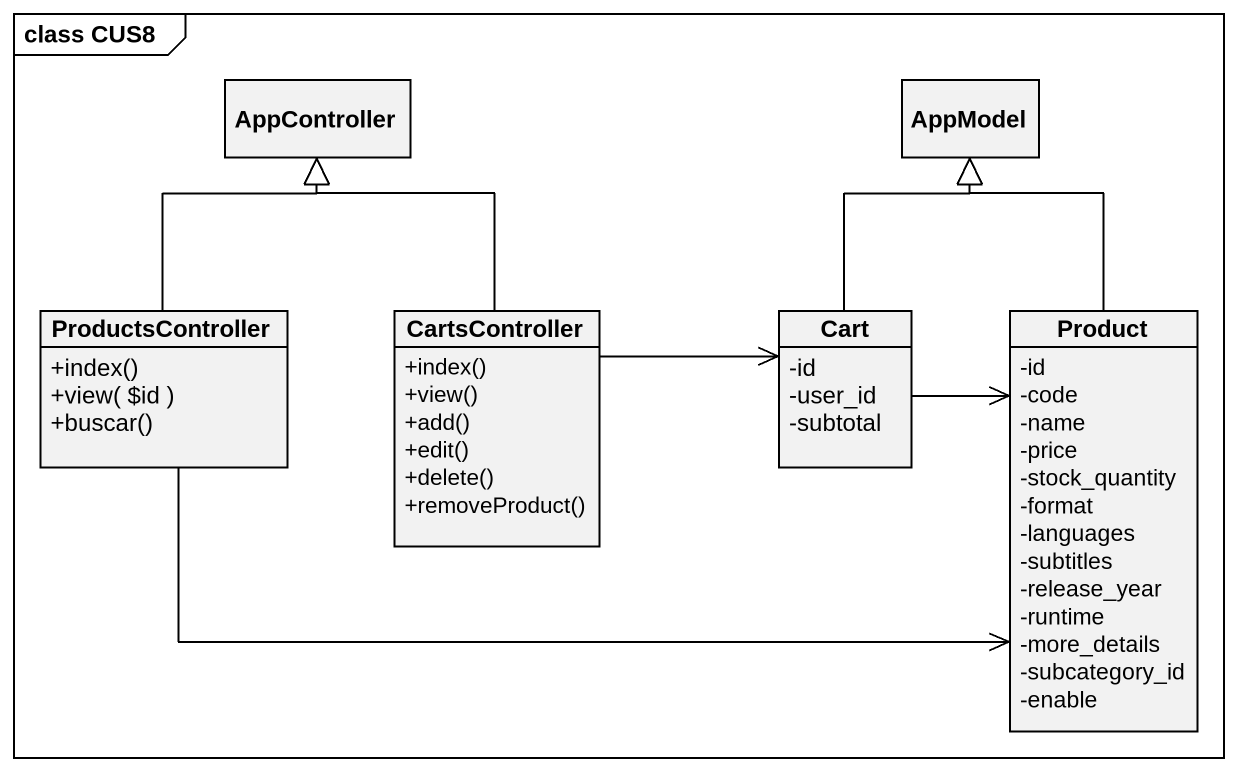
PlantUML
@startuml
mainframe class CUS8
hide circle
hide empty members
skinparam classAttributeIconSize 0
class AppController
class AppModel
class ProductsController {
  +index()
  +view( ~$id )
  +buscar()
}
class CartsController {
  +index()
  +view()
  +add()
  +edit()
  +delete()
  +removeProduct()
}
class Cart {
  -id
  -user_id
  -subtotal
}
class Product {
  -id
  -code
  -name
  -price
  -stock_quantity
  -format
  -languages
  -subtitles
  -release_year
  -runtime
  -more_details
  -subcategory_id
  -enable
}
ProductsController -up-|> AppController
ProductsController -right-> Product
CartsController -up-|> AppController
CartsController -right-> Cart
Cart -up-|> AppModel
Cart -right-> Product
Product -up-|> AppModel
@enduml
